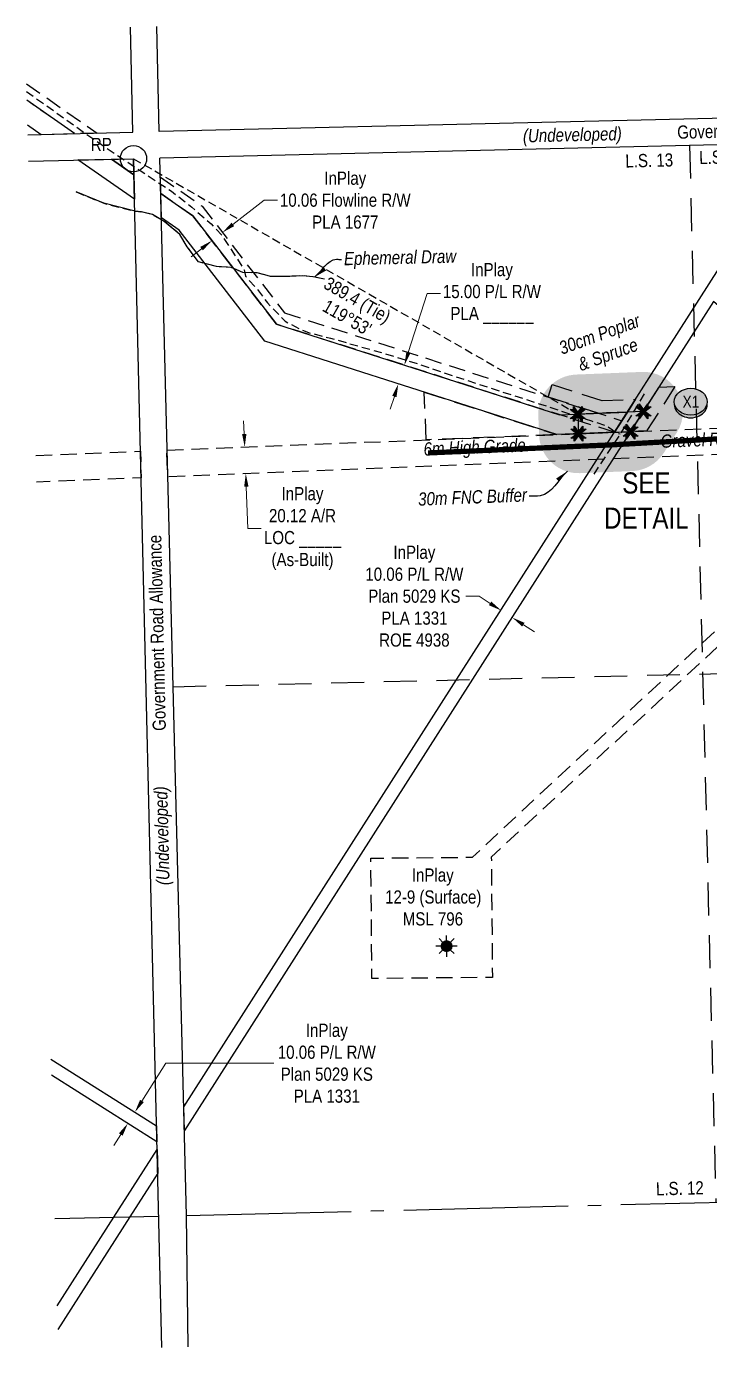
# Model space of a CAD drawing. Extents: x 615458 to 617210, y 5897397 to 5899304.
# Drawn here: x 615458 to 615977, y 5897397 to 5898401 of the extents above; entities that cross this region are included whole.
import ezdxf
from ezdxf.enums import TextEntityAlignment as Align

# ---------------------------------------------------------------- set-up
doc = ezdxf.new("R2010")
doc.units = 0
doc.header["$LTSCALE"] = 5
doc.header["$PDSIZE"] = 0.5
for name, pattern in [('foc-ACCESSROAD', [3.75, 2.5, -1.25]), ('foc-FLOWLINE', [3.75, 2.5, -1.25]), ('foc-LSD', [8, 5, -3]), ('foc-QUARTERLINE', [33, 25, -3, 2, -3]), ('foc-TIELINE', [1.875, 1.25, -0.625]), ('foc-TOPO-ephemeral', [6.25, 3.125, -0.625, 0.625, -0.625, 0.625, -0.625]), ('HIDDEN2', [4.7625, 3.175, -1.5875]), ('UG_PIPE', [1.875, 1.25, -0.625])]:
    doc.linetypes.add(name, pattern=pattern)
doc.layers.get('Defpoints').update_dxf_attribs({"color": 9})
for name, color, linetype in [('35', 37, 'Continuous'), ('AS-PIPE-UG', 44, 'UG_PIPE'), ('AS-ROADS', 254, 'Continuous'), ('C-AR', 13, 'foc-ACCESSROAD'), ('C-FLOWLINE', 13, 'foc-FLOWLINE'), ('C-RW', 13, 'Continuous'), ('C-WS', 13, 'foc-ACCESSROAD'), ('C-WS-S', 8, 'Continuous'), ('DETAIL-T', 7, 'Continuous'), ('L-BD', 7, 'Continuous'), ('L-MON', 1, 'Continuous'), ('L-ROAD-T', 7, 'Continuous'), ('L-SEC', 7, 'Continuous'), ('L-SECQ', 8, 'foc-QUARTERLINE'), ('L-SECTION-LSD', 7, 'foc-LSD'), ('L-TIE', 7, 'foc-TIELINE'), ('P-BUFFER-H 30m', 51, 'Continuous'), ('P-BUFFER-T', 40, 'Continuous'), ('P-CROSSINGS', 250, 'Continuous'), ('P-PROPOSED', 10, 'Continuous'), ('P-PROPOSED-H', 21, 'Continuous'), ('T-BUSH-T', 110, 'Continuous'), ('T-DRAW', 143, 'foc-TOPO-ephemeral'), ('T-EXISTING RTF', 220, 'HIDDEN2'), ('WATERCOURSE', 146, 'foc-TIELINE'), ('WETLAND-T', 146, 'Continuous')]:
    doc.layers.add(name, color=color, linetype=linetype)
for name, color, linetype, lineweight in [('C-AR-T', 13, 'Continuous', 9), ('C-FLOWLINE-T', 13, 'Continuous', 9), ('C-RW-T', 13, 'Continuous', 9), ('C-WS-T', 13, 'Continuous', 9), ('T-TEXT', 48, 'Continuous', 18)]:
    doc.layers.add(name, color=color, linetype=linetype, lineweight=lineweight)
doc.styles.add('100L', font='ARIALN.TTF', dxfattribs={"height": 11})
doc.styles.add('80', font='ARIALN.TTF', dxfattribs={"height": 10})
doc.styles.add('80CG', font='ARIALN.TTF', dxfattribs={"height": 10})
doc.styles.add('80L', font='ARIALN.TTF', dxfattribs={"height": 10})
doc.styles.add('80LS', font='ARIALNI.TTF', dxfattribs={"height": 10})
doc.styles.add('Crossing', font='ARIALN.TTF', dxfattribs={"height": 10})
doc.styles.add('foc-LtypeFont', font='ARIALN.TTF', dxfattribs={"height": 7.35})
doc.linetypes.add('foc-TOPO-flowdirection-NOLINE', pattern='A,0,[">",foc-LtypeFont,S=0.3,R=0,X=0,Y=-0.945],-20,[">",foc-LtypeFont,S=0.3,R=0,X=0,Y=-0.945],0', length=20)
doc.dimstyles.new('Compass 5 000', dxfattribs={"dimscale": 5, "dimtxt": 9, "dimasz": 2, "dimexe": 0.2, "dimexo": 0.0625, "dimgap": 0.5, "dimtad": 0, "dimtih": 1, "dimtoh": 1, "dimzin": 0, "dimdsep": 46, "dimtxsty": '80CG', "dimcen": 0.1, "dimse1": 1, "dimse2": 1, "dimclrd": 256, "dimclrt": 256, "dimaunit": 1, "dimadec": 4, "dimazin": 0, "dimtfac": 0.06, "dimtofl": 0, "dimtmove": 0, "dimatfit": 1, "dimfxl": 0.2, "dimtolj": 1, "dimtzin": 0, "dimlwd": -1, "dimarcsym": 0})

# ---------------------------------------------------------------- blocks, each defined once
blk = doc.blocks.new('*D489')
at = {"layer": 'C-AR-T', "transparency": 16777216}
for p, q in [((615623.8, 5898091), (615623.4, 5898100.9)), ((615625.4, 5898050.9), (615626.7, 5898019.1)), ((615626.7, 5898019.1), (615636.7, 5898019.1))]:
    blk.add_line(p, q, dxfattribs=at)
for points in [[(615625.5, 5898091), (615622.2, 5898090.9), (615624.2, 5898081)], [(615627.1, 5898050.9), (615623.8, 5898050.8), (615625, 5898060.9)]]:
    blk.add_solid(points, dxfattribs=at)
at = {"layer": 'Defpoints', "color": 0, "transparency": 16777216}
for p in [(615630.6, 5898081.2), (615625, 5898060.9), (615631.4, 5898061.1)]:
    blk.add_point(p, dxfattribs=at)
at = {"layer": 'C-AR-T', "transparency": 16777216, "insert": (615668.1, 5898019.1), "char_height": 10, "attachment_point": 5, "style": '80CG'}
blk.add_mtext('\\A1;InPlay\\P20.12 A/R\\PLOC _____\\P(As-Built)', dxfattribs=at)
blk = doc.blocks.new('*D490')
at = {"layer": 'C-FLOWLINE-T', "transparency": 16777216}
for p, q in [((615615.2, 5898250.1), (615639.1, 5898268.5)), ((615639.1, 5898268.5), (615649.1, 5898268.5)), ((615591.4, 5898231.7), (615583.5, 5898225.6))]:
    blk.add_line(p, q, dxfattribs=at)
for points in [[(615614.2, 5898251.4), (615616.2, 5898248.8), (615607.3, 5898244)], [(615590.4, 5898233), (615592.4, 5898230.4), (615599.3, 5898237.8)]]:
    blk.add_solid(points, dxfattribs=at)
at = {"layer": 'Defpoints', "color": 0, "transparency": 16777216}
for p in [(615607.3, 5898244), (615601.8, 5898234.6), (615609.8, 5898240.7)]:
    blk.add_point(p, dxfattribs=at)
at = {"layer": 'C-FLOWLINE-T', "transparency": 16777216, "insert": (615700.6, 5898268.5), "char_height": 10, "attachment_point": 5, "style": '80CG'}
blk.add_mtext('\\A1;InPlay\\P10.06 Flowline R/W\\PPLA 1677', dxfattribs=at)
blk = doc.blocks.new('*D491')
at = {"layer": 'C-RW-T', "transparency": 16777216}
for p, q in [((615802.2, 5897967.7), (615792.2, 5897967.7)), ((615810.6, 5897962.3), (615802.2, 5897967.7)), ((615835.9, 5897946.1), (615844.4, 5897940.7))]:
    blk.add_line(p, q, dxfattribs=at)
for points in [[(615811.5, 5897963.7), (615809.7, 5897960.9), (615819, 5897956.9)], [(615836.8, 5897947.5), (615835, 5897944.7), (615827.5, 5897951.5)]]:
    blk.add_solid(points, dxfattribs=at)
at = {"layer": 'Defpoints', "color": 0, "transparency": 16777216}
for p in [(615819, 5897956.9), (615805.7, 5897936.1), (615814.2, 5897930.6)]:
    blk.add_point(p, dxfattribs=at)
at = {"layer": 'C-RW-T', "transparency": 16777216, "insert": (615753.1, 5897967.7), "char_height": 10, "attachment_point": 5, "style": '80CG'}
blk.add_mtext('\\A1;InPlay\\P10.06 P/L R/W\\PPlan 5029 KS\\PPLA 1331\\PROE 4938', dxfattribs=at)
blk = doc.blocks.new('GAS')
h = blk.add_hatch(color=255)
h.dxf.hatch_style = 1
edge = h.paths.add_edge_path()
edge.add_arc((0, 0), 0.9, 0, 360)
for p, q in [((-0.81, 0), (-1.62, 0)), ((-0.57, 0.57), (-1.14, 1.14)), ((0, 0.81), (0, 1.62)), ((0.57, 0.57), (1.14, 1.14)), ((1.62, 0), (0.81, 0)), ((-0.57, -0.57), (-1.14, -1.14)), ((0, -0.81), (0, -1.62)), ((1.14, -1.14), (0.57, -0.57))]:
    blk.add_line(p, q)
blk.add_circle((0, 0), 0.8)
blk = doc.blocks.new('TEMP')
h = blk.add_hatch(color=255)
h.dxf.hatch_style = 1
h.paths.add_polyline_path([(0, 0.25), (-0.67, 1.15), (-0.67, 0.67), (-1.15, 0.67), (-0.25, 0), (-1.15, -0.67), (-0.67, -0.67), (-0.67, -1.15), (0, -0.25), (0.67, -1.15), (0.67, -0.67), (1.15, -0.67), (0.25, 0), (1.15, 0.67), (0.67, 0.67), (0.67, 1.15)])
h.paths.add_polyline_path([(0.57, 0.85), (0.57, 0.57), (0.85, 0.57), (0.08, 0), (0.85, -0.57), (0.57, -0.57), (0.57, -0.85), (0, -0.08), (-0.57, -0.85), (-0.57, -0.57), (-0.85, -0.57), (-0.08, 0), (-0.85, 0.57), (-0.57, 0.57), (-0.57, 0.85), (0, 0.08)], flags=16)
h = blk.add_hatch(color=1)
h.dxf.hatch_style = 1
h.paths.add_polyline_path([(0, 0.08), (-0.57, 0.85), (-0.57, 0.57), (-0.85, 0.57), (-0.08, 0), (-0.85, -0.57), (-0.57, -0.57), (-0.57, -0.85), (0, -0.08), (0.57, -0.85), (0.57, -0.57), (0.85, -0.57), (0.08, 0), (0.85, 0.57), (0.57, 0.57), (0.57, 0.85)])
at = {"color": 1}
for p, q in [((-0.08, 0), (0.08, 0)), ((0, 0.08), (0, -0.08))]:
    blk.add_line(p, q, dxfattribs=at)
at = {"color": 255, "flags": 128}
blk.add_lwpolyline([(-0.25, 0), (-1.15, 0.67), (-0.67, 0.67), (-0.67, 1.15), (0, 0.25), (0.67, 1.15), (0.67, 0.67), (1.15, 0.67), (0.25, 0), (1.15, -0.67), (0.67, -0.67), (0.67, -1.15), (0, -0.25), (-0.67, -1.15), (-0.67, -0.67), (-1.15, -0.67)], close=True, dxfattribs=at)
at = {"color": 1, "flags": 128}
blk.add_lwpolyline([(-0.08, 0), (-0.85, 0.57), (-0.57, 0.57), (-0.57, 0.85), (0, 0.08), (0.57, 0.85), (0.57, 0.57), (0.85, 0.57), (0.08, 0), (0.85, -0.57), (0.57, -0.57), (0.57, -0.85), (0, -0.08), (-0.57, -0.85), (-0.57, -0.57), (-0.85, -0.57)], close=True, dxfattribs=at)
blk = doc.blocks.new('RP')
at = {"layer": '35', "color": 3}
blk.add_circle((0, 0), 10, dxfattribs=at)
at = {"layer": '35', "color": 3, "style": '80'}
blk.add_attdef('RP_001', (-32.4, 5.8), '', height=10, dxfattribs=at)
blk = doc.blocks.new('*D503')
at = {"layer": 'C-RW-T', "transparency": 16777216}
for p, q in [((615748.5, 5898152.8), (615762.9, 5898197.7)), ((615762.9, 5898197.7), (615772.9, 5898197.7)), ((615737.9, 5898119.4), (615734.8, 5898109.9))]:
    blk.add_line(p, q, dxfattribs=at)
for points in [[(615747, 5898153.3), (615750.1, 5898152.3), (615745.5, 5898143.2)], [(615736.3, 5898119.9), (615739.5, 5898118.9), (615740.9, 5898129)]]:
    blk.add_solid(points, dxfattribs=at)
at = {"layer": 'Defpoints', "color": 0, "transparency": 16777216}
for p in [(615724.8, 5898149.9), (615745.5, 5898143.2), (615720.2, 5898135.6)]:
    blk.add_point(p, dxfattribs=at)
at = {"layer": 'C-RW-T', "transparency": 16777216, "insert": (615812, 5898197.7), "char_height": 10, "attachment_point": 5, "style": '80CG'}
blk.add_mtext('\\A1;InPlay\\P15.00 P/L R/W\\PPLA ______', dxfattribs=at)
blk = doc.blocks.new('xing2')
h = blk.add_hatch(color=50)
h.dxf.hatch_style = 1
edge = h.paths.add_edge_path()
edge.add_ellipse((0, 0), major_axis=(-12.5, 0), ratio=0.816297, start_angle=0, end_angle=360)
h = blk.add_hatch(color=250)
h.dxf.hatch_style = 1
edge = h.paths.add_edge_path()
edge.add_ellipse((0, -2), major_axis=(-12.5, 0), ratio=0.816297, start_angle=0, end_angle=180)
edge.add_line((12.5, -2), (12.5, 0))
edge.add_ellipse((0, 0), major_axis=(-12.5, 0), ratio=0.816297, start_angle=0, end_angle=180, ccw=False)
edge.add_line((-12.5, 0), (-12.5, -2))
at = {"color": 250}
blk.add_ellipse((0, 0), major_axis=(-12.5, 0), ratio=0.816297, dxfattribs=at)
blk.add_ellipse((0, -2), major_axis=(-12.5, 0), ratio=0.816297, start_param=0, end_param=3.141593, dxfattribs=at)
at = {"color": 250, "style": 'Crossing'}
blk.add_attdef('CROSSING', text='', height=9, dxfattribs=at).set_placement((0.1, 0), align=Align.MIDDLE_CENTER)
at = {"color": 250, "style": 'Crossing', "flags": 1}
for tag, p in [('OWNER', (0.1, -12.5)), ('DESCRIPTION', (0.1, -25.8)), ('LOCATION', (0.1, -39.3)), ('DWG_REF', (0.1, -52.8))]:
    blk.add_attdef(tag, text='', height=9, dxfattribs=at).set_placement(p, align=Align.MIDDLE_CENTER)

msp = doc.modelspace()

# ---------------------------------------------------------------- hatches: boundary and pattern name
at = {"layer": 'P-BUFFER-H 30m'}
h = msp.add_hatch(color=256, dxfattribs=at)
h.dxf.hatch_style = 1
edge = h.paths.add_edge_path()
edge.add_line((615925.957, 5898138.093), (615875.997, 5898136.087))
edge.add_arc((615877.2, 5898106.122), 29.989, 92.299016, 182.294892)
edge.add_line((615847.236, 5898104.922), (615847.836, 5898089.941))
edge.add_arc((615877.8, 5898091.141), 29.989, 182.294892, 272.299016)
edge.add_line((615879.003, 5898061.177), (615918.531, 5898062.764))
edge.add_arc((615917.328, 5898092.728), 29.989, 272.299016, 327.445132)
edge.add_line((615942.605, 5898076.591), (615952.436, 5898091.991))
edge.add_arc((615927.16, 5898108.128), 29.989, 327.445132, 452.299016)
at = {"layer": 'P-PROPOSED-H'}
h = msp.add_hatch(color=256, dxfattribs=at)
h.dxf.hatch_style = 1
h.paths.add_polyline_path([(615927.16, 5898108.128), (615877.2, 5898106.122), (615877.8, 5898091.141), (615917.328, 5898092.728)])

# ---------------------------------------------------------------- linework, layer by layer
at = {"layer": 'AS-PIPE-UG', "flags": 128}
for points in [[(615458.519, 5898351.061), (615486.688, 5898330.977), (615515.299, 5898310.791), (615544.825, 5898290.994), (615568.673, 5898275.318), (615584.062, 5898263.21), (615598.617, 5898250.621), (615606.84, 5898241.875), (615615.299, 5898228.944), (615623.72, 5898215.602), (615624.711, 5898210.939), (615633.505, 5898201.07), (615641.505, 5898190.509), (615654.854, 5898176.68), (615667.008, 5898170.117), (615674.21, 5898167.545), (615674.258, 5898167.611), (615689.448, 5898163.705), (615729.458, 5898152.398), (615756.884, 5898143.829), (615782.682, 5898135.111), (615819.794, 5898123.008), (615853.52, 5898112.133), (615873.842, 5898105.384), (615887.595, 5898100.893), (615899.528, 5898097.04), (615899.542, 5898097.012), (615903.496, 5898094.048), (615906.831, 5898091.617), (615909.485, 5898091.143)], [(615927.649, 5898121.342), (615920.194, 5898108.98), (615914.029, 5898098.761), (615909.283, 5898090.458), (615899.195, 5898075.602), (615889.315, 5898060.284)]]:
    msp.add_lwpolyline(points, dxfattribs=at)
at = {"layer": 'AS-ROADS', "const_width": 3.999, "flags": 128}
msp.add_lwpolyline([(615763.417, 5898076.544), (615904.331, 5898082.76), (616032.344, 5898089.957)], dxfattribs=at)
at = {"layer": 'C-AR', "flags": 128}
msp.add_lwpolyline([(615565.111, 5898078.588), (616095.554, 5898099.883), (616096.361, 5898079.787), (615565.591, 5898058.478)], close=True, dxfattribs=at)
msp.add_lwpolyline([(615465.479, 5898074.576), (615545.018, 5898077.77), (615545.497, 5898057.66), (615465.985, 5898054.468)], dxfattribs=at)
at = {"layer": 'C-FLOWLINE'}
msp.add_lwpolyline([(615458.373, 5898356.886), (615512.033, 5898319.52), (615495.014, 5898319.117), (615458.686, 5898344.413)], dxfattribs=at)
msp.add_lwpolyline([(615654.459, 5898182.919), (615910.685, 5898101.01), (615905.081, 5898092.233), (615648.416, 5898174.283), (615584.756, 5898256.679), (615560.465, 5898273.573), (615560.168, 5898286.029), (615591.783, 5898264.041)], close=True, dxfattribs=at)
at = {"layer": 'C-RW', "flags": 128}
msp.add_lwpolyline([(615459.155, 5898325.815), (615469.638, 5898318.516), (615495.014, 5898319.117), (615458.686, 5898344.413)], dxfattribs=at)
at = {"layer": 'C-RW'}
for points in [[(616057.525, 5898312.329), (615985.889, 5898200.12), (616092.204, 5898107.657), (616119.446, 5898083.965), (616151.448, 5898070.913), (616168.801, 5898063.836), (616165.004, 5898054.524), (616118.637, 5898073.435), (616114.021, 5898075.319), (616092.532, 5898094.013), (615980.42, 5898191.553), (615578.417, 5897561.867), (615577.964, 5897579.846), (616045.411, 5898312.042)], [(615522.95, 5898299.664), (615539.719, 5898300.061), (615540.011, 5898287.798)]]:
    msp.add_lwpolyline(points, close=True, dxfattribs=at)
at = {"layer": 'C-RW', "flags": 128}
msp.add_lwpolyline([(615497.554, 5898299.062), (615522.95, 5898299.664), (615540.011, 5898287.798), (615540.454, 5898269.226)], close=True, dxfattribs=at)
at = {"layer": 'C-RW'}
for points in [[(615477.022, 5897616.04), (615557.229, 5897565.466), (615557.517, 5897553.411), (615477.325, 5897603.97)], [(615481.739, 5897428.657), (615524.737, 5897496.001), (615557.656, 5897547.558), (615558.085, 5897529.545), (615536.857, 5897496.3), (615482.191, 5897410.679)]]:
    msp.add_lwpolyline(points, dxfattribs=at)
at = {"layer": 'C-RW-T'}
for p, q in [((615546.114, 5897584.299), (615564.177, 5897612.949)), ((615564.177, 5897612.949), (615646.23, 5897612.949)), ((615530.089, 5897558.882), (615524.755, 5897550.423))]:
    msp.add_line(p, q, dxfattribs=at)
for points in [[(615544.704, 5897585.188), (615547.524, 5897583.41), (615540.781, 5897575.84)], [(615528.679, 5897559.771), (615531.499, 5897557.993), (615535.422, 5897567.341)]]:
    msp.add_solid(points, dxfattribs=at)
at = {"layer": 'C-WS', "flags": 128}
msp.add_lwpolyline([(616476.516, 5897817.583), (616374.399, 5897906.436), (616219.896, 5898040.869), (616164.943, 5898038.663), (616154.886, 5898038.259), (616098.119, 5898035.98), (615811.536, 5897769.603), (615812.354, 5897678.115), (615720.867, 5897677.296), (615720.049, 5897768.784), (615797.138, 5897769.473), (616097.588, 5898049.214), (616095.908, 5898091.077), (616095.352, 5898104.919), (616093.233, 5898157.682), (616126.443, 5898159.015), (616068.138, 5898312.581), (616081.067, 5898312.887), (616139.293, 5898159.532), (616149.835, 5898159.955), (616167.427, 5898160.662), (616215.01, 5898162.571), (616216.596, 5898123.066), (616216.689, 5898121.796), (616217.316, 5898106.813), (616236.807, 5898107.632), (616267.89, 5898108.914), (616277.933, 5898109.332), (616287.924, 5898109.738), (616369.407, 5898113.04), (616469.29, 5898117.128)], dxfattribs=at)
at = {"layer": 'L-SEC', "flags": 128}
for points in [[(615539.24, 5898320.165), (615537.336, 5898400.036)], [(615559.343, 5898320.641), (615557.44, 5898400.512)], [(616463.872, 5898342.072), (615559.343, 5898320.641)], [(615459.345, 5898318.272), (615539.243, 5898320.165)], [(616464.349, 5898321.968), (616364.414, 5898319.6), (615559.823, 5898300.537)], [(615459.851, 5898298.169), (615539.719, 5898300.061)], [(615561.245, 5897397.01), (615539.719, 5898300.061)], [(615581.348, 5897397.489), (615580.041, 5897497.368), (615559.823, 5898300.54)]]:
    msp.add_lwpolyline(points, dxfattribs=at)
at = {"layer": 'L-SECQ', "flags": 128}
for points in [[(615580.041, 5897497.368), (616349.059, 5897516.47)], [(615480.07, 5897494.955), (615558.865, 5897496.843)]]:
    msp.add_lwpolyline(points, dxfattribs=at)
at = {"layer": 'L-SECTION-LSD'}
msp.add_line((615569.932, 5897898.954), (616374.11, 5897918.387), dxfattribs=at)
at = {"layer": 'L-SECTION-LSD', "flags": 128}
msp.add_lwpolyline([(615962.119, 5898310.069), (615982.058, 5897507.354)], dxfattribs=at)
at = {"layer": 'P-PROPOSED'}
msp.add_lwpolyline([(615927.16, 5898108.128), (615877.2, 5898106.122), (615877.8, 5898091.141), (615917.328, 5898092.728)], close=True, dxfattribs=at)
at = {"layer": 'T-DRAW', "linetype": 'foc-TOPO-flowdirection-NOLINE', "flags": 128}
msp.add_lwpolyline([(615545.342, 5898259.516), (615541.057, 5898260.09), (615517.22, 5898266.145), (615496.207, 5898274.841)], dxfattribs=at)
at = {"layer": 'T-EXISTING RTF'}
for points in [[(615861.323, 5898090.48), (615762.074, 5898086.495), (615760.622, 5898122.672)], [(615895.787, 5898116.267), (615921.072, 5898117.28), (615914.913, 5898107.634), (615892.743, 5898106.745), (615854.657, 5898118.921), (615857.7, 5898128.442)], [(615951.016, 5898126.919), (615929.5, 5898093.217), (615917.328, 5898092.728), (615938.844, 5898126.431)]]:
    msp.add_lwpolyline(points, close=True, dxfattribs=at)
at = {"layer": 'WATERCOURSE', "linetype": 'foc-TOPO-flowdirection-NOLINE', "flags": 128}
msp.add_lwpolyline([(615684.71, 5898208.628), (615676.086, 5898210.37), (615668.051, 5898211.069), (615658.582, 5898210.655), (615643.895, 5898210.548), (615639.368, 5898211.737), (615633.649, 5898213.239), (615622.883, 5898213.709), (615613.833, 5898217.397), (615602.65, 5898218.071), (615596.889, 5898219.652), (615589.095, 5898221.615), (615580.503, 5898233.044), (615575.026, 5898242.447), (615563.081, 5898252.396), (615554.112, 5898257.549), (615545.891, 5898259.715), (615541.057, 5898260.09), (615517.22, 5898266.145), (615496.207, 5898274.841)], dxfattribs=at)
at = {"layer": 'WATERCOURSE', "flags": 128}
for points in [[(615496.207, 5898274.841), (615517.22, 5898266.145), (615541.057, 5898260.09), (615545.891, 5898259.715)], [(615684.71, 5898208.628), (615676.086, 5898210.37), (615668.051, 5898211.069), (615658.582, 5898210.655), (615643.895, 5898210.548), (615639.368, 5898211.737), (615633.649, 5898213.239), (615622.883, 5898213.709), (615613.833, 5898217.397), (615602.65, 5898218.071), (615596.889, 5898219.652), (615589.095, 5898221.615), (615580.503, 5898233.044), (615575.026, 5898242.447), (615563.081, 5898252.396), (615554.112, 5898257.549), (615545.891, 5898259.715)]]:
    msp.add_lwpolyline(points, dxfattribs=at)

# ---------------------------------------------------------------- block references
at = {"layer": 'C-WS-S', "color": 6, "xscale": 4.998132549999932, "yscale": 4.998132549999932, "zscale": 4.998132549999932}
msp.add_blockref('GAS', (615777.553, 5897701.91), dxfattribs=at)
at = {"layer": 'L-MON'}
msp.add_blockref('RP', (615539.719, 5898300.061), dxfattribs=at).add_auto_attribs({'RP_001': 'RP'})
at = {"layer": 'L-MON', "xscale": 4.999999999999997, "yscale": 4.999999999999997, "zscale": 4.999999999999997}
for p in [(615927.16, 5898108.128), (615877.2, 5898106.122), (615877.8, 5898091.14), (615917.328, 5898092.728)]:
    msp.add_blockref('TEMP', p, dxfattribs=at)
at = {"layer": 'P-CROSSINGS'}
msp.add_blockref('xing2', (615963.072, 5898115.454), dxfattribs=at).add_auto_attribs({'CROSSING': 'X1'})

# ---------------------------------------------------------------- texts
at = {"layer": 'C-RW-T', "insert": (615686.568, 5897612.949), "char_height": 10, "attachment_point": 5, "style": '80CG'}
msp.add_mtext('\\A1;InPlay\\P10.06 P/L R/W\\PPlan 5029 KS\\PPLA 1331', dxfattribs=at)
at = {"layer": 'C-WS-T', "insert": (615726.989, 5897760.934), "char_height": 9.99237, "attachment_point": 1, "style": '80L'}
msp.add_mtext_dynamic_manual_height_columns('\\pi24.17;InPlay\\P\\pi3.8615;12-9 (Surface)\\P\\pi17.272;MSL 796', width=78.96468, gutter_width=49.981, heights=[0], dxfattribs=at)
at = {"layer": 'DETAIL-T', "color": 3, "insert": (615929.34, 5898040.408), "char_height": 16, "width": 63.63613, "attachment_point": 5, "style": '80CG'}
msp.add_mtext('SEE\\PDETAIL', dxfattribs=at)
at = {"layer": 'L-BD', "style": '80L'}
msp.add_text("119°53'", height=9.9962, rotation=330.1155, dxfattribs=at).set_placement((615702.056, 5898179.354), align=Align.MIDDLE)
at = {"layer": 'L-ROAD-T', "style": '80L'}
for rotation, p in [(1.357236, (616027.188, 5898321.921)), (91.365478, (615557.582, 5897939.861))]:
    msp.add_text('Government Road Allowance', height=9.99627, rotation=rotation, dxfattribs=at).set_placement(p, align=Align.MIDDLE_CENTER)
at = {"layer": 'L-SECTION-LSD', "style": '100L'}
for s, p in [('L.S. 13', (615913.483, 5898293.289)), ('L.S. 14', (615969.567, 5898295.88)), ('L.S. 12', (615936.735, 5897512.537))]:
    msp.add_text(s, height=10, rotation=1.422919, dxfattribs=at).set_placement(p)
at = {"layer": 'P-BUFFER-T', "insert": (615797.041, 5898048.063), "char_height": 9.99627, "width": 103.93615, "attachment_point": 2, "rotation": 2.299016, "style": '80LS'}
msp.add_mtext('30m FNC Buffer', dxfattribs=at)
at = {"layer": 'T-BUSH-T', "insert": (615861.43, 5898160.304), "char_height": 9.98852, "attachment_point": 1, "rotation": 20, "style": '80LS'}
msp.add_mtext_dynamic_manual_height_columns('\\pi0.37579;30cm Poplar \\P\\pi9.7375;& Spruce', width=65.35673, gutter_width=49.981, heights=[0], dxfattribs=at)
at = {"layer": 'T-TEXT', "style": '80LS'}
for rotation, p in [(1.357236, (615873.101, 5898318.27)), (91.365478, (615561.255, 5897785.775))]:
    msp.add_text('(Undeveloped)', height=9.99627, rotation=rotation, dxfattribs=at).set_placement(p, align=Align.MIDDLE_CENTER)
at = {"layer": 'T-TEXT', "char_height": 9.99627, "attachment_point": 2, "rotation": 2.299016, "style": '80LS'}
for s, insert, width in [('Gravel Road', (615972.12, 5898091.654), 145.78223), ('6m High Grade', (615798.658, 5898086.023), 77.46533)]:
    msp.add_mtext(s, dxfattribs=dict(at, insert=insert, width=width))

# ---------------------------------------------------------------- dimensions: what is measured, and where the dimension line sits
at = {"layer": 'C-AR-T', "color": 6}
dim = msp.add_linear_dim(base=(615625.032, 5898060.865), p1=(615630.583, 5898081.216), p2=(615631.389, 5898061.12), angle=272.299016, text='InPlay\\P20.12 A/R\\PLOC _____\\P(As-Built)', dimstyle='Compass 5 000', dxfattribs=at)
dim.commit()
dim.dimension.update_dxf_attribs({"geometry": '*D489', "text_midpoint": (615668.129, 5898019.072), "dimtype": 161})
at = {"layer": 'C-RW-T', "color": 6}
dim = msp.add_linear_dim(base=(615819.031, 5897956.892), p1=(615814.204, 5897930.647), p2=(615805.729, 5897936.059), angle=147.44016, text='InPlay\\P10.06 P/L R/W\\PPlan 5029 KS\\PPLA 1331\\PROE 4938', dimstyle='Compass 5 000', dxfattribs=at)
dim.commit()
dim.dimension.update_dxf_attribs({"geometry": '*D491', "text_midpoint": (615753.089, 5897967.656), "dimtype": 161})

# ---------------------------------------------------------------- leaders
at = {"layer": 'P-BUFFER-T', "path_type": 1}
msp.add_leader([(615869.289, 5898062.609), (615848.744, 5898043.932), (615840.324, 5898043.763)], dimstyle='Compass 5 000', override={"dimgap": 0.5, "dimtad": 0}, dxfattribs=at)

# ---------------------------------------------------------------- next in the draw order: texts
at = {"layer": 'WETLAND-T', "insert": (615699.135, 5898229.066), "char_height": 10, "attachment_point": 1, "rotation": 1.357236, "style": '80L', "bg_fill": 2}
msp.add_mtext_dynamic_manual_height_columns('\\pi0.32626;{\\fArial Narrow|b0|i1|c0|p34;Ephemeral Draw }', width=86.02769, gutter_width=49.981, heights=[0], dxfattribs=at)

# ---------------------------------------------------------------- next in the draw order: linework, layer by layer
at = {"layer": 'C-RW', "flags": 128}
msp.add_lwpolyline([(615914.913, 5898107.634), (615905.081, 5898092.233), (615861.323, 5898090.48), (615639.404, 5898161.422), (615574.301, 5898245.686), (615560.908, 5898255.001), (615560.465, 5898273.573), (615584.756, 5898256.679), (615648.416, 5898174.283), (615863.368, 5898105.568)], close=True, dxfattribs=at)
at = {"layer": 'L-TIE'}
msp.add_line((615539.719, 5898300.061), (615877.2, 5898106.122), dxfattribs=at)

# ---------------------------------------------------------------- next in the draw order: texts
at = {"layer": 'L-BD', "style": '80L'}
msp.add_text('389.4 (Tie)', height=9.99617, rotation=330.1155, dxfattribs=at).set_placement((615709.153, 5898191.704), align=Align.MIDDLE)

# ---------------------------------------------------------------- next in the draw order: dimensions: what is measured, and where the dimension line sits
at = {"layer": 'C-FLOWLINE-T', "color": 6}
dim = msp.add_linear_dim(base=(615607.292, 5898243.968), p1=(615601.817, 5898234.597), p2=(615609.779, 5898240.749), angle=37.689865, text='InPlay\\P10.06 Flowline R/W\\PPLA 1677', dimstyle='Compass 5 000', dxfattribs=at)
dim.commit()
dim.dimension.update_dxf_attribs({"geometry": '*D490', "text_midpoint": (615700.558, 5898268.515), "dimtype": 161})
at = {"layer": 'C-RW-T'}
dim = msp.add_linear_dim(base=(615745.493, 5898143.25), p1=(615720.189, 5898135.597), p2=(615724.755, 5898149.879), angle=72.272295, text='InPlay\\P15.00 P/L R/W\\PPLA ______', dimstyle='Compass 5 000', dxfattribs=at)
dim.commit()
dim.dimension.update_dxf_attribs({"geometry": '*D503', "text_midpoint": (615811.975, 5898197.666), "dimtype": 161})

# ---------------------------------------------------------------- next in the draw order: leaders
at = {"layer": 'WETLAND-T', "path_type": 1}
msp.add_leader([(615677.307, 5898210.123), (615693.942, 5898223.634), (615697.662, 5898223.465)], dimstyle='Compass 5 000', override={"dimgap": 0.5, "dimtad": 0}, dxfattribs=at)

doc.saveas('drawing.dxf')
